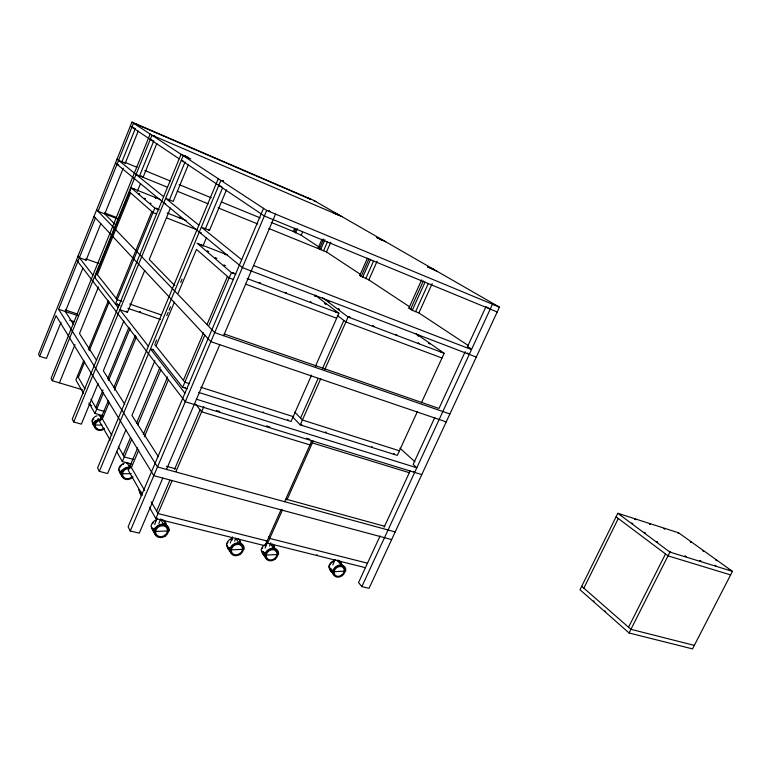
<?xml version="1.0" encoding="UTF-8"?>
<svg xmlns="http://www.w3.org/2000/svg" width="771" height="771" viewBox="0 0 771 771"><rect width="100%" height="100%" fill="white"/><g stroke="black" fill="none" stroke-linecap="round" stroke-linejoin="round"><path stroke-width="1.16" d="M93.513 422.71L93.503 423.327L93.783 422.537M141.305 492.785L141.247 493.392L140.486 491.349L140.871 492.033M153.699 529.108L153.631 529.744L153.207 528.993M229.344 547.564L229.257 548.181L228.765 547.429M154.692 524.54L157.101 518.102M158.874 523.519L160.484 519.24M230.23 543.063L232.63 536.876M234.606 541.203L235.801 538.11M265.137 548.133L267.306 542.63M269.542 546.041L270.843 542.745M380.093 535.941L358.544 582.577L361.85 586.615L369.039 588.34L499.444 307.137L313.45 200.238L131.947 122.107L38.55 354.188L39.658 356.337L46.433 358.419L61.034 322.268M39.658 356.337L56.042 315.667L153.795 475.659L391.639 539.604M395.195 531.932L157.506 466.947L58.615 309.277L95.411 217.894M121.943 161.737L135.311 128.584L131.957 127.148M82.776 268.414L65.371 311.523L73.65 324.446M79.365 257.745L86.101 260.164L100.808 223.754M123.254 168.165L104.789 213.904L114.715 224.082M118.58 160.358L125.297 163.115L138.211 131.118M150.172 134.048L51.088 378.359L52.322 380.749L82.468 389.769M52.322 380.749L151.974 135.224L341.939 216.612M94.852 277.608L131.282 187.873L160.195 199.429M97.387 274.678L130.598 192.895M139.57 175.884L153.776 140.929L150.268 139.435M332.841 564.931L334.99 559.63M59.425 382.869L74.989 344.627M98.476 286.899L79.49 333.564L96.635 360.327M137.373 191.333L140.495 183.652M156.831 143.512L143.078 177.311L141.334 175.923M83.837 360.491L75.876 379.949L83.615 393.547M88.366 349.417L108.287 300.719M78.314 377.414L84.675 361.869M89.224 350.766L109.212 301.924M116.219 298.435L151.848 211.553M131.282 187.873L154.817 208.112L115.457 304.044L119.968 305.586M98.09 383.544L81.35 424.137L73.708 421.968L183.209 155.703L190.745 158.903M169.447 199.872L185.098 161.871M123.852 321.083L103.343 370.803L124.786 404.283M148.36 346.246L119.871 309.701L127.475 312.303L144.813 270.274M170.458 208.074L149.256 259.48L174.795 285.655M188.413 164.541L173.224 201.385L165.669 198.349L198.889 225.161M95.758 407.58L103.035 389.962M107.593 378.956L128.988 327.203M103.025 415.771L94.939 413.429L103.545 392.632M108.576 380.488L130.048 328.571M108.277 400.718L99.604 421.612L110.099 440.048M113.79 387.437L135.368 335.404M102.36 419.01L109.27 402.356M114.349 390.136L136.467 336.831M218.28 178.699L97.57 467.968L99.324 471.36L107.603 473.548L125.895 429.9M99.324 471.36L220.872 180.395M155.222 343.365L156.609 340.04M166.796 315.676L168.184 312.351M169.109 310.135L170.497 306.819M180.684 282.446L182.072 279.131M156.021 346.063L174.41 302.116M178.091 293.327L196.48 249.37L229.132 277.917L233.613 279.594M205.433 228.756L222.405 188.211M154.865 360.78L131.947 415.453L158.315 456.615M202.812 246.354L206.522 237.507M241.68 259.692L201.347 227.146L209.51 230.365L226.462 189.907M123.158 454.996L130.55 437.408M136.554 423.115L160.108 367.044M131.619 464.055L122.348 461.54L131.706 439.297M137.73 424.956L160.917 369.801M137.681 447.845L128.227 470.243L142.327 494.924M143.29 434.545L167.596 376.913M131.378 467.602L138.799 450.013M144.36 436.829L168.483 379.679M183.363 380.344L203.525 332.812M207.274 323.974L227.445 276.442M187.228 388.815L182.66 387.379L204.893 335M209.086 325.121L231.387 272.587L197.097 243.202M263.518 208.353L128.102 526.834L130.241 530.978L139.272 533.147L162.797 478.078M130.241 530.978L266.708 210.444L131.947 122.107M166.497 469.404L219.774 344.695M223.619 335.693L275.555 214.116M156.629 511.154L169.842 480.304M174.554 469.288L200.046 409.786M281.232 509.323L264.983 545.743L155.838 518.575L172.222 480.352M176.01 471.505L203.843 406.587M319.078 247.067L301.191 235.261L293.327 231.473L294.715 228.255M294.426 232.206L295.833 228.939M295.534 232.938L297.394 228.63M301.191 235.261L302.589 232.032M324.909 239.742L320.63 249.573L318.192 247.954L322.027 239.126M319.406 248.763L323.608 239.116M323.579 250.777L327.376 242.055M360.038 274.1L326.509 251.963L330.788 242.171M311.561 375.072L291.053 421.477L198.629 392.4M315.416 366.331L338.883 313.219L315.098 295.139M409.517 306.752L368.837 279.902L359.758 275.517L367.459 258.112M361.185 276.461L368.904 259.017M362.611 277.406L370.649 259.268M300.565 418.113L318.066 378.6M322.442 368.721L343.837 320.428M417.439 411.492L397.296 455.382L300.256 424.879L320.765 378.628M324.63 369.916L348.087 316.987L322.615 297.779M365.733 278.659L373.472 261.205M368.837 279.902L377.115 261.244M284.634 501.68L311.706 440.983M365.425 567.687L267.624 543.189L282.475 509.91M286.889 500.022L313.228 440.983M468.45 345.649L418.884 312.939L412.292 310.337L408.9 308.092L421.621 279.902M410.586 309.21L423.346 280.952M412.292 310.337L425.091 282.003M415.598 311.638L428.387 283.362M418.884 312.939L432.165 283.632M421.448 402.761L444.154 353.291L415.964 333.641M384.122 527.219L410.153 470.859M434.805 417.477L413.14 464.393L416.822 467.766L196.47 399.243M465.202 351.653L438.969 408.466L224.188 333.968M253.582 265.552L471.495 349.581L467.409 346.873L486 306.627M361.85 586.615L492.476 304.237M617.812 513.284L580.004 589.748L629.088 632.972L692.512 648.893L732.45 571.34L678.625 532.819L617.812 513.284L669.893 552.103L732.45 571.34M583.84 588.148L618.303 518.497M628.548 627.237L665.489 553.944M629.088 632.972L669.893 552.103M116.874 304.14L117.481 304.179M332.06 562.329L332.812 561.799A6.438 5.195 -40.1 0 1 333.621 561.365M334.161 571.697L344.223 571.128M117.664 304.41L117.182 304.16L117.741 304.352M266.274 555.072L276.972 554.561M231.377 549.858L242.46 549.357M155.646 531.441L167.48 531.007M122.512 473.77L131.195 473.645M95.334 425.043L102.023 425.062M317.295 554.898L316.736 554.763M605.553 611.326L604.907 610.989M594.094 601.187L593.554 600.966M268.944 210.994L270.322 211.611L268.934 211.003M338.006 214.743L337.476 214.531M267.113 540.982L157.997 513.534L151.212 501.825M694.314 645.385L630.929 629.319L581.72 586.288M367.497 563.196L269.744 538.447L268.597 536.895M166.42 466.291L175.701 468.845M285.935 499.145L384.565 526.256M133.547 459.477L124.285 456.943L118.406 446.775M379.554 239.164L382.773 240.08L376.595 237.458L385.751 241.795M104.769 411.569L96.693 409.208L90.939 399.262M309.952 444.906L201.617 411.781L195.612 404.139M730.609 574.925L668.004 555.843L616.058 516.811M421.785 474.608L185.271 401.73L76.502 259.875M409.295 472.7L312.361 442.94L311.099 441.6M216.381 410.461L219.802 411.512M266.544 425.929L269.966 426.989M306.444 438.246L309.865 439.297M399.407 450.775L302.415 420.022L294.744 412.109M189.415 383.659L184.857 382.214L154.759 344.473M200.826 387.283L293.211 416.6M153.554 349.947L150.461 348.935L184.934 393.152M69.621 320.129L74.18 321.632M65.275 309.961L77.813 314.134M58.615 309.277L77.881 315.676M446.226 421.901L210.849 341.659L94.004 216.381M127.851 308.294L160.513 319.502M449.898 413.979L214.704 332.609L96.635 209.847M121.741 301.268L117.231 299.707L96.5 273.56M129.624 303.996L161.149 314.886M262.998 412.128L263.47 412.071M184.539 387.428L185.175 387.456M301.895 424.888L301.085 424.464L301.663 424.648M85.889 258.873L98.312 263.335M140.023 311.889L140.708 312.245L139.667 311.918M245.93 284.22L336.667 318.24M441.985 358.023L345.871 321.999L337.264 315.397M231.387 272.587L235.868 274.283M247.067 278.514L338.883 313.219M348.087 316.987L444.154 353.291M476.295 357.069L242.373 267.604L115.467 163.047M104.451 212.844L116.768 217.567M117.144 218.636L98.062 211.331L133.566 123.158L310.106 199.13L307.822 197.819M467.409 346.873L470.031 347.894M198.214 243.626L227.358 254.873M156.359 213.875L152.995 212.555L129.595 192.018M166.44 217.827L196.682 229.691M199.275 232.09L201.327 232.9M408.9 308.092L411.097 308.959M154.817 208.112L159.298 209.885M167.134 212.979L186.177 220.496M163.809 202.869L165.698 203.631M359.758 275.517L362.862 276.76M318.192 247.954L321.121 249.149M136.053 174.458L167.336 187.189M177.263 191.227L208.131 203.795M218.048 207.833L257.755 223.985M268.79 228.476L326.509 251.963M116.99 164.31L118.676 164.994M124.844 162.324L137.036 167.326M144.794 170.507L170.285 180.973M179.151 184.616L211.302 197.81M221.277 201.906L260.078 217.827M271.161 222.376L293.327 231.473M497.199 311.976L264.347 215.996L181.32 160.272L183.402 161.158M144.794 198.436C143.165 197.887 146.451 199.111 144.784 198.552M266.708 210.444L499.444 307.137M218.781 185.416L221.836 186.688M434.073 269.561L427.529 266.805L437.61 271.594M188.567 157.486L181.06 154.296L72.243 419.154L73.708 421.968M339.385 215.148L333.554 212.642L336.079 214.107M314.086 200.846L315.753 201.559M222.983 180.915C221.238 180.26 224.824 181.696 223.05 181.021M154.431 136.033C152.803 135.388 156.05 136.737 154.422 136.081M139.252 193.685C140.862 194.504 137.662 192.981 139.233 193.791M150.528 203.351C152.195 204.219 148.87 202.609 150.518 203.467M155.501 197.723C157.053 198.513 153.949 197.048 155.491 197.829M432.82 269.281C431.182 268.626 434.478 270.023 432.791 269.339M337.592 214.531L337.091 214.319L337.997 214.733M311.118 199.342L311.233 199.438M381.105 239.598C382.483 240.292 379.698 238.933 381.028 239.617M328.812 301.519C330.441 302.454 327.077 300.69 328.668 301.615M338.922 309.123C340.589 310.087 337.149 308.284 338.787 309.229M678.48 533.147C677.092 532.684 679.829 533.763 678.413 533.291M703.393 550.995C701.938 550.484 704.781 551.641 703.354 551.149M371.632 446.775L372.297 446.833M287.544 419.819L288.19 419.819M393.808 453.724L394.463 453.772M325.854 432.145L326.229 432.464L325.246 432.155M486.848 307.128L490.221 309.104M184.163 155.617L186.322 157.024M130.357 126.068L179.19 158.845M467.236 353.022L469.269 354.39M124.507 162.488L125.297 163.115M208.257 229.363L209.51 230.365M117.047 159.125L163.635 196.711M399.947 448.163L414.923 461.79M413.449 471.274L414.673 472.411M292.797 417.072L300.256 424.879M341.148 565.066L337.149 560.16A7.084 5.715 -40.1 0 1 338.835 560.575M85.427 259.316L86.101 260.164M126.589 311.176L127.475 312.303M330.682 568.478L331.935 570.058M333.274 571.745L332.108 570.28A6.476 5.204 -40.2 0 0 334.055 574.973M152.754 349.253L182.66 387.379M78.044 256.059L92.944 275.16M94.409 277.049L118.127 307.465M276.124 551.169L278.543 554.484A7.421 6.11 -36.5 0 0 275.767 548.865A7.421 6.11 -36.5 0 0 268.674 549.434L267.807 550.031A7.421 6.11 -36.5 0 0 264.694 555.149L261.157 550.137A7.363 6.081 -36.4 0 1 264.231 545.068M270.554 544.104L273.56 548.229M266.217 541.242L267.624 543.189M263.692 552.084L264.212 552.826M262.998 551.824L264.125 553.424M265.33 555.12L264.28 553.636A6.727 5.551 -36.5 0 0 267.2 558.908M236.003 538.688L238.846 542.871M229.401 548.403L230.394 549.906M166.844 526.882L169.206 530.94A7.97 6.737 -28.9 0 0 165.919 524.906A7.97 6.737 -28.9 0 0 158.084 525.437L157.139 526.073A7.97 6.737 -28.9 0 0 153.892 531.508L151.049 526.391A7.903 6.698 -28.7 0 1 154.267 521.003L155.202 520.377A7.903 6.698 -28.7 0 1 157.274 519.481M130.203 465.568L144.601 490.414M160.532 519.162L163.442 524.203M77.495 375.988L84.926 388.854M101.386 417.323L111.872 435.461M99.835 415.656L101.338 418.258M127.205 463.111L129.595 467.255A7.228 6.284 -25.7 0 0 124.69 468.286L123.832 468.845A7.228 6.284 -25.7 0 0 120.902 473.789L118.57 469.587A7.17 6.255 -25.4 0 1 121.471 464.682L122.329 464.123A7.17 6.255 -25.4 0 1 124.218 463.342M149.381 507.26L155.838 518.575M88.983 402.963L94.939 413.429M116.517 451.305L122.348 461.54M153.747 529.966L154.595 531.479M93.166 422.72L93.792 423.848M93.869 424.002L94.448 425.033M120.363 471.65L120.758 472.353M120.854 472.536L121.548 473.78M104.48 428.628A6.004 5.349 -22.1 0 1 103.834 429.177L103.121 429.64A6.004 5.349 -22.1 0 1 95.325 428.3A6.004 5.349 -22.1 0 1 96.867 420.918L97.589 420.455A6.004 5.349 -22.1 0 1 100.866 419.607M101.83 419.125A6.611 5.879 -22.1 0 0 97.31 419.993L96.52 420.503A6.611 5.879 -22.1 0 0 93.86 425.033L91.913 421.525A6.563 5.85 -21.8 0 1 94.554 417.024L95.344 416.513A6.563 5.85 -21.8 0 1 97.079 415.82M103.863 428.098A5.108 4.549 -22.1 0 1 103.314 428.56L102.707 428.955A5.108 4.549 -22.1 0 1 96.086 427.809A5.108 4.549 -22.1 0 1 97.397 421.544L98.004 421.149A5.108 4.549 -22.1 0 1 100.789 420.426M98.919 415.588A6.563 5.85 -21.8 0 1 102.321 416.562M97.638 429.225A5.995 5.339 -22 0 1 94.004 423.221M94.611 421.737A5.995 5.339 -22 0 1 95.643 420.436M97.782 419.058A5.995 5.339 -22 0 1 98.592 418.788M95.363 427.124A5.975 5.33 -21.9 0 1 93.069 422.556L92.501 421.525A5.966 5.32 -21.8 0 0 94.158 425.631M94.525 425.052A5.079 4.53 -21.9 0 1 94.235 424.474M92.626 420.754A5.966 5.32 -21.8 0 1 92.877 420.002M93.233 419.279A5.966 5.32 -21.8 0 1 93.696 418.595M100.509 416.369A5.966 5.32 -21.8 0 1 101.261 416.639M95.325 426.508A5.098 4.539 -22 0 1 95.035 425.929M91.701 405.546A5.667 5.098 -20.5 0 1 88.944 404.303M132.988 476.777A6.563 5.715 -25.7 0 1 131.668 478.059L130.897 478.569A6.563 5.715 -25.7 0 1 122.464 477.278A6.563 5.715 -25.7 0 1 124.208 469.288L124.989 468.778A6.563 5.715 -25.7 0 1 130.318 468.016M132.236 476.314A5.58 4.857 -25.7 0 1 131.118 477.403L130.453 477.847A5.58 4.857 -25.7 0 1 123.293 476.738A5.58 4.857 -25.7 0 1 124.767 469.953L125.432 469.51A5.58 4.857 -25.7 0 1 129.22 468.72M126.222 463.053A7.17 6.255 -25.4 0 1 130.627 464.576M123.302 477.442A6.553 5.705 -25.6 0 1 122.618 476.95M122.04 476.362A6.553 5.705 -25.6 0 1 120.999 471.698M121.278 470.879A6.553 5.705 -25.6 0 1 121.673 470.088M122.338 475.697A6.534 5.696 -25.5 0 1 119.891 470.811M121.442 473.481A5.551 4.838 -25.5 0 1 121.134 472.864M121.645 474.464A6.515 5.686 -25.4 0 1 120.97 473.972M120.392 473.394A6.515 5.686 -25.4 0 1 119.206 469.578M119.63 467.93A6.515 5.686 -25.4 0 1 121.143 465.723M122.628 464.614A6.515 5.686 -25.4 0 1 123.466 464.2M109.453 440.222A6.737 5.956 -24.1 0 1 109.877 438.506M272.548 544.143A7.363 6.081 -36.4 0 1 274.678 546.822M265.099 544.471A7.363 6.081 -36.4 0 1 266.997 543.613M273.965 547.767A6.727 5.551 -36.5 0 1 276.828 551.371M265.735 556.835A6.708 5.532 -36.4 0 1 262.824 551.573M273.84 546.581A6.708 5.532 -36.4 0 1 274.38 547.159M265.07 555.284A5.705 4.703 -36.4 0 1 264.231 554.243M263.952 553.626A5.705 4.703 -36.4 0 1 263.721 552.258M263.961 554.995A6.698 5.532 -36.4 0 1 261.726 550.957M262.275 548.422A6.698 5.532 -36.4 0 1 262.699 547.603M272.78 545.136A6.698 5.532 -36.4 0 1 273.763 546.369M345.697 571.051A7.132 5.734 -40.2 0 0 343.211 565.663A7.132 5.734 -40.2 0 0 336.541 566.251L335.703 566.839A7.132 5.734 -40.2 0 0 332.677 571.774L328.745 566.81A7.084 5.715 -40.1 0 1 331.742 561.914L332.571 561.327A7.084 5.715 -40.1 0 1 335.308 560.257M339.577 560.97A7.084 5.715 -40.1 0 1 341.707 564.353M342.006 564.921A6.476 5.204 -40.2 0 1 343.943 568.015M332.436 572.92A6.447 5.204 -40.1 0 1 330.489 568.237M340.348 562.907A6.447 5.204 -40.1 0 1 341.447 563.909M332.523 571.783A5.484 4.424 -40.1 0 1 331.357 569.547M340.271 562.473A6.438 5.195 -40.1 0 1 340.666 563.1M331.954 571.803A6.438 5.195 -40.1 0 1 329.525 565.962M329.834 565.143A6.438 5.195 -40.1 0 1 330.248 564.362M330.769 563.62A6.438 5.195 -40.1 0 1 331.376 562.936M163.442 520.107A7.903 6.698 -28.7 0 1 166.295 524.878M161.563 519.346A7.903 6.698 -28.7 0 1 162.536 519.654M165.804 524.723A7.228 6.11 -28.8 0 1 167.567 527.682M156.359 535.219A7.228 6.11 -28.8 0 1 154.229 528.154M164.252 523.798A7.228 6.11 -28.8 0 1 165.071 524.213M154.451 532.588A7.199 6.101 -28.7 0 1 152.552 528.771M165.216 523.268A7.199 6.101 -28.7 0 1 165.726 523.972M154.672 531.315A6.12 5.185 -28.7 0 1 154.239 530.718M153.911 530.053A6.12 5.185 -28.7 0 1 153.699 529.34M153.612 531.084A7.19 6.091 -28.7 0 1 151.714 527.277M152.658 523.702A7.19 6.091 -28.7 0 1 153.227 522.883M155.52 520.897A7.19 6.091 -28.7 0 1 156.436 520.435M163.731 521.167A7.19 6.091 -28.7 0 1 164.859 522.497M142.115 494.915A6.756 5.811 -27.7 0 1 142.269 494.047M141.951 493.045A7.431 6.399 -27.7 0 0 141.459 494.924L138.896 490.433A7.373 6.361 -27.5 0 1 139.069 489.489M141.44 495.271A6.737 5.802 -27.7 0 1 141.507 492.727M141.478 495.637A6.717 5.792 -27.5 0 1 140.303 491.734M141.556 493.825A5.715 4.925 -27.5 0 1 141.353 493.151M141.324 494.905A6.708 5.782 -27.5 0 1 139.551 490.423M244.089 549.28A7.614 6.322 -34.3 0 0 241.15 543.516A7.614 6.322 -34.3 0 0 233.796 544.085L232.9 544.702A7.614 6.322 -34.3 0 0 229.739 549.935L226.395 544.856A7.556 6.293 -34.1 0 1 229.527 539.661L230.423 539.054A7.556 6.293 -34.1 0 1 232.379 538.187M238.133 538.736A7.556 6.293 -34.1 0 1 240.61 542.37M239.376 542.418A6.91 5.744 -34.3 0 1 242.393 546.109M231.734 553.424A6.91 5.744 -34.3 0 1 229.585 547.526M240.976 544.037A6.881 5.725 -34.2 0 1 241.053 544.875M230.346 551.323A6.881 5.725 -34.2 0 1 227.975 547.179M239.386 541.223A6.881 5.725 -34.2 0 1 240.417 542.485M229.517 549.039A5.85 4.867 -34.2 0 1 229.035 547.728M239.415 541.02A6.872 5.715 -34.1 0 1 239.752 541.762M229.363 549.829A6.872 5.715 -34.1 0 1 227.05 544.827M227.532 543.092A6.872 5.715 -34.1 0 1 227.965 542.264M230.702 539.555A6.872 5.715 -34.1 0 1 232.485 538.765M231.869 539.922A5.84 4.857 -34.1 0 1 232.64 539.633M315.946 296.44L314.732 295.91L315.946 296.44M311.551 302.521L310.27 301.962L311.513 302.483M286.301 292.97L285 292.411L286.301 292.97M260.396 283.179L259.066 282.62L260.386 283.198M233.806 273.117L232.447 272.548L233.806 273.117M225.065 265.658L223.744 265.089L225.055 265.677M225.826 254.642L224.583 254.122L225.826 254.642M216.68 258.507L215.369 257.957L216.68 258.507M208.623 251.625L207.332 251.086L208.623 251.625M200.874 245.014L199.612 244.484L200.855 245.033M730.243 570.222L729.299 569.74L730.243 570.222M341.89 574.925L341.254 575.378A5.513 4.433 -40.2 0 1 334.691 574.568A5.513 4.433 -40.2 0 1 336.503 567.88L337.149 567.427A5.513 4.433 -40.2 0 1 343.693 568.237A5.513 4.433 -40.2 0 1 341.89 574.925M342.363 575.542L341.611 576.072A6.486 5.214 -40.2 0 1 333.901 575.127A6.486 5.214 -40.2 0 1 336.021 567.254L336.782 566.724A6.486 5.214 -40.2 0 1 344.483 567.678A6.486 5.214 -40.2 0 1 342.363 575.542M715.748 565.76L714.794 565.278L715.729 565.769M274.582 558.493L273.917 558.956A5.734 4.722 -36.5 0 1 266.911 558.069A5.734 4.722 -36.5 0 1 268.674 551.12L269.349 550.658A5.734 4.722 -36.5 0 1 276.346 551.554A5.734 4.722 -36.5 0 1 274.582 558.493M275.102 559.139L274.312 559.688A6.746 5.551 -36.5 0 1 266.072 558.647A6.746 5.551 -36.5 0 1 268.154 550.475L268.944 549.925A6.746 5.551 -36.5 0 1 277.175 550.976A6.746 5.551 -36.5 0 1 275.102 559.139M240.032 553.376L239.338 553.848A5.879 4.886 -34.3 0 1 232.071 552.932A5.879 4.886 -34.3 0 1 233.815 545.82L234.509 545.348A5.879 4.886 -34.3 0 1 241.776 546.273A5.879 4.886 -34.3 0 1 240.032 553.376M240.581 554.041L239.762 554.6A6.92 5.744 -34.3 0 1 231.213 553.511A6.92 5.744 -34.3 0 1 233.266 545.145L234.085 544.586A6.92 5.744 -34.3 0 1 242.624 545.685A6.92 5.744 -34.3 0 1 240.581 554.041M716.847 560.623L715.922 560.18L716.828 560.642M164.984 535.18L164.252 535.662A6.158 5.204 -28.9 0 1 156.465 534.65A6.158 5.204 -28.9 0 1 158.151 527.248L158.884 526.757A6.158 5.204 -28.9 0 1 166.661 527.778A6.158 5.204 -28.9 0 1 164.984 535.18M165.582 535.874L164.724 536.443A7.247 6.12 -28.9 0 1 155.559 535.247A7.247 6.12 -28.9 0 1 157.544 526.545L158.402 525.967A7.247 6.12 -28.9 0 1 167.558 527.171A7.247 6.12 -28.9 0 1 165.582 535.874M700.984 561.211L700.049 560.71L700.984 561.211M685.93 556.585L684.995 556.074L685.93 556.585M179.874 217.759L178.766 217.277L179.865 217.769M691.182 542.244L690.286 541.791L691.163 542.254M670.597 551.863L669.623 551.371L670.597 551.863M657.596 542.177L656.641 541.724L657.596 542.177M441.513 351.971L440.347 351.422L441.513 351.971M664.756 528.906L663.87 528.482L664.756 528.906M644.97 532.79L644.036 532.337L644.97 532.79M157.024 208.739L155.906 208.247L157.005 208.748M650.367 524.29L649.481 523.837L650.367 524.29M632.721 523.663L631.796 523.23L632.721 523.663M429.784 343.779L428.618 343.249L429.784 343.779M635.728 519.596L634.832 519.134L635.728 519.596M419.463 343.635L418.277 343.076L419.463 343.635M620.819 514.806L619.923 514.373L620.79 514.816M418.48 335.886L417.352 335.356L418.48 335.886M396.863 335.096L395.658 334.566L396.834 335.096M134.414 189.367L133.364 188.905L134.414 189.367M373.723 326.345L372.489 325.805L373.723 326.345M349.995 317.373L348.743 316.833L349.995 317.373M336.175 311.86L334.922 311.311L336.175 311.86M325.863 304.005L324.63 303.466L325.863 304.005M135.918 123.986L134.906 123.533L135.898 123.986M493.247 304.188L494.384 304.728L493.247 304.188M185.146 156.224L186.235 156.725L185.146 156.224"/></g></svg>
